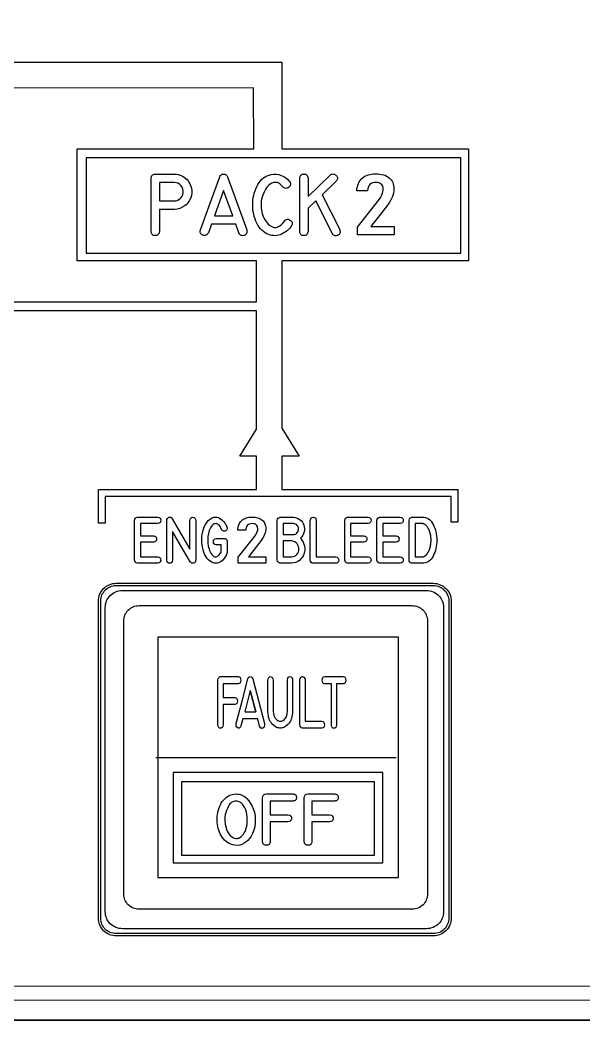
# Model space of a CAD drawing. Extents: x 27 to 704, y 10 to 614.
# Drawn here: x 445.4 to 482.9, y 143.5 to 210 of the extents above; entities that cross this region are included whole.
import ezdxf

# ---------------------------------------------------------------- set-up
doc = ezdxf.new("R2010")
doc.units = 0
for name, color, linetype in [('_BACKPANEL', 5, 'CONTINUOUS'), ('_ENGRAVING', 105, 'CONTINUOUS'), ('_LABELS', 30, 'CONTINUOUS'), ('_TOPLAYER', 1, 'CONTINUOUS')]:
    doc.layers.add(name, color=color, linetype=linetype)

msp = doc.modelspace()

# ---------------------------------------------------------------- linework, layer by layer
at = {"layer": '_BACKPANEL'}
for points in [[(526.326, 256.21), (526.326, 251.514), (526.326, 242.12), (526.326, 232.726), (526.326, 152.879), (526.326, 143.485), (203.984, 143.485), (203.984, 152.879), (203.984, 232.726), (203.984, 242.12), (203.984, 251.514), (203.984, 256.21)], [(451.804, 172.382), (472.899, 172.382), (473.005, 172.377), (473.107, 172.361), (473.206, 172.336), (473.3, 172.302), (473.39, 172.259), (473.475, 172.207), (473.554, 172.148), (473.626, 172.082), (473.693, 172.009), (473.752, 171.93), (473.803, 171.845), (473.846, 171.755), (473.881, 171.661), (473.906, 171.562), (473.921, 171.46), (473.927, 171.355), (473.927, 150.26), (473.921, 150.154), (473.906, 150.052), (473.881, 149.953), (473.846, 149.859), (473.803, 149.769), (473.752, 149.684), (473.693, 149.605), (473.626, 149.532), (473.554, 149.466), (473.475, 149.407), (473.39, 149.356), (473.3, 149.313), (473.206, 149.278), (473.107, 149.253), (473.005, 149.237), (472.899, 149.232), (451.804, 149.232), (451.699, 149.237), (451.596, 149.253), (451.498, 149.278), (451.403, 149.313), (451.313, 149.356), (451.229, 149.407), (451.15, 149.466), (451.077, 149.532), (451.011, 149.605), (450.952, 149.684), (450.9, 149.769), (450.857, 149.859), (450.823, 149.953), (450.797, 150.052), (450.782, 150.154), (450.777, 150.26), (450.777, 171.355), (450.782, 171.46), (450.797, 171.562), (450.823, 171.661), (450.857, 171.755), (450.9, 171.845), (450.952, 171.93), (451.011, 172.009), (451.077, 172.082), (451.15, 172.148), (451.229, 172.207), (451.313, 172.259), (451.403, 172.302), (451.498, 172.336), (451.596, 172.361), (451.699, 172.377)]]:
    msp.add_lwpolyline(points, close=True, dxfattribs=at)
at = {"layer": '_ENGRAVING'}
for points in [[(415.48, 207.205), (462.823, 207.205), (462.823, 201.424), (475.233, 201.424), (475.233, 193.987), (462.812, 193.982), (462.812, 182.846), (463.977, 180.986), (462.812, 180.986), (462.812, 178.766), (474.525, 178.765), (474.525, 176.59), (474.076, 176.59), (474.076, 178.317), (451.08, 178.317), (451.07, 178.317), (451.07, 176.528), (450.621, 176.528), (450.621, 178.765), (450.621, 178.766), (460.62, 178.766), (461.127, 178.766), (461.127, 180.986), (460.027, 180.986), (461.127, 182.794), (461.127, 190.658), (434.873, 190.658)], [(421.128, 191.258), (461.127, 191.258), (461.127, 193.982), (449.204, 193.987), (449.204, 201.424), (460.951, 201.424), (460.944, 205.486), (319.791, 205.42)], [(462.823, 201.455), (462.823, 201.458)], [(209.667, 144.813), (520.125, 144.828), (520.215, 144.837), (520.3, 144.863), (520.376, 144.905), (520.442, 144.96), (520.497, 145.027), (520.538, 145.104), (520.564, 145.188), (520.573, 145.279), (520.564, 145.369), (520.537, 145.454), (520.496, 145.53), (520.441, 145.596), (520.375, 145.651), (520.299, 145.693), (520.215, 145.719), (520.125, 145.728), (209.665, 145.713)]]:
    msp.add_lwpolyline(points, dxfattribs=at)
for points in [[(474.73, 200.838), (449.819, 200.838), (449.819, 194.487), (474.73, 194.487)], [(455.693, 199.759), (455.818, 199.745), (455.938, 199.721), (456.053, 199.687), (456.163, 199.643), (456.263, 199.591), (456.354, 199.531), (456.439, 199.463), (456.515, 199.387), (456.585, 199.303), (456.646, 199.212), (456.7, 199.112), (456.747, 199.005), (456.785, 198.895), (456.811, 198.785), (456.827, 198.675), (456.832, 198.567), (456.826, 198.459), (456.809, 198.351), (456.782, 198.245), (456.743, 198.139), (456.664, 197.981), (456.568, 197.841), (456.455, 197.719), (456.325, 197.616), (456.181, 197.532), (456.028, 197.469), (455.865, 197.426), (455.693, 197.405), (455.655, 197.403), (454.686, 197.403), (454.686, 195.944), (454.674, 195.878), (454.655, 195.821), (454.63, 195.773), (454.598, 195.733), (454.559, 195.702), (454.514, 195.68), (454.462, 195.667), (454.403, 195.662), (454.345, 195.667), (454.293, 195.68), (454.248, 195.702), (454.209, 195.733), (454.178, 195.773), (454.153, 195.821), (454.134, 195.878), (454.122, 195.944), (454.122, 199.479), (454.133, 199.538), (454.15, 199.59), (454.173, 199.635), (454.203, 199.673), (454.239, 199.705), (454.281, 199.73), (454.33, 199.748), (454.385, 199.759)], [(458.951, 199.759), (459.041, 199.749), (459.115, 199.714), (459.173, 199.657), (459.214, 199.575), (460.492, 196.038), (460.502, 195.971), (460.504, 195.91), (460.496, 195.855), (460.479, 195.806), (460.453, 195.764), (460.418, 195.728), (460.374, 195.698), (460.321, 195.674), (460.264, 195.659), (460.212, 195.654), (460.162, 195.66), (460.116, 195.675), (460.073, 195.702), (460.033, 195.738), (459.997, 195.785), (459.964, 195.842), (459.759, 196.415), (458.134, 196.415), (457.935, 195.856), (457.901, 195.799), (457.864, 195.752), (457.824, 195.715), (457.78, 195.689), (457.733, 195.674), (457.683, 195.669), (457.629, 195.675), (457.572, 195.691), (457.518, 195.716), (457.474, 195.746), (457.439, 195.782), (457.414, 195.824), (457.399, 195.872), (457.393, 195.925), (457.397, 195.984), (457.411, 196.048), (458.05, 197.812), (458.69, 199.575), (458.731, 199.655), (458.788, 199.712), (458.862, 199.747)], [(462.116, 199.733), (462.284, 199.759), (462.451, 199.756), (462.617, 199.726), (462.784, 199.668), (462.943, 199.59), (463.087, 199.497), (463.216, 199.389), (463.33, 199.267), (463.34, 199.253), (463.377, 199.192), (463.395, 199.127), (463.396, 199.06), (463.378, 198.99), (463.345, 198.925), (463.302, 198.874), (463.247, 198.836), (463.181, 198.811), (463.105, 198.802), (463.033, 198.814), (462.964, 198.848), (462.898, 198.903), (462.765, 199.039), (462.7, 199.092), (462.635, 199.134), (462.572, 199.167), (462.508, 199.189), (462.445, 199.201), (462.383, 199.203), (462.263, 199.186), (462.149, 199.146), (462.042, 199.084), (461.941, 198.999), (461.847, 198.896), (461.762, 198.78), (461.685, 198.65), (461.616, 198.507), (461.558, 198.359), (461.511, 198.217), (461.478, 198.078), (461.457, 197.945), (461.444, 197.799), (461.44, 197.652), (461.447, 197.505), (461.464, 197.358), (461.491, 197.212), (461.53, 197.071), (461.581, 196.935), (461.644, 196.803), (461.706, 196.694), (461.771, 196.596), (461.841, 196.509), (461.914, 196.432), (461.992, 196.366), (462.073, 196.31), (462.158, 196.266), (462.247, 196.232), (462.338, 196.212), (462.428, 196.21), (462.517, 196.227), (462.606, 196.261), (462.695, 196.314), (462.783, 196.385), (462.87, 196.474), (462.957, 196.581), (462.995, 196.633), (463.042, 196.679), (463.09, 196.713), (463.139, 196.736), (463.188, 196.747), (463.238, 196.747), (463.288, 196.735), (463.339, 196.711), (463.391, 196.676), (463.437, 196.634), (463.473, 196.59), (463.497, 196.546), (463.51, 196.5), (463.512, 196.453), (463.503, 196.404), (463.483, 196.354), (463.452, 196.303), (463.434, 196.277), (463.424, 196.263), (463.416, 196.251), (463.345, 196.161), (463.269, 196.079), (463.187, 196.003), (463.1, 195.934), (463.008, 195.871), (462.91, 195.815), (462.807, 195.766), (462.699, 195.723), (462.589, 195.69), (462.478, 195.668), (462.368, 195.658), (462.259, 195.659), (462.15, 195.672), (462.041, 195.697), (461.933, 195.733), (461.825, 195.78), (461.704, 195.848), (461.592, 195.927), (461.488, 196.017), (461.392, 196.117), (461.304, 196.229), (461.225, 196.351), (461.154, 196.485), (461.091, 196.629), (461.037, 196.779), (460.99, 196.931), (460.953, 197.084), (460.923, 197.239), (460.902, 197.395), (460.89, 197.552), (460.886, 197.711), (460.89, 197.872), (460.902, 198.032), (460.923, 198.188), (460.953, 198.341), (460.991, 198.491), (461.037, 198.637), (461.093, 198.781), (461.156, 198.921), (461.228, 199.057), (461.309, 199.186), (461.399, 199.302), (461.497, 199.406), (461.603, 199.496), (461.719, 199.575), (461.843, 199.64), (461.975, 199.693)], [(466.033, 199.683), (466.089, 199.719), (466.143, 199.744), (466.196, 199.759), (466.247, 199.762), (466.296, 199.754), (466.344, 199.735), (466.391, 199.705), (466.435, 199.664), (466.473, 199.618), (466.5, 199.571), (466.516, 199.523), (466.52, 199.475), (466.513, 199.426), (466.495, 199.376), (466.466, 199.326), (466.425, 199.275), (465.502, 198.385), (466.672, 196.068), (466.688, 196.001), (466.695, 195.938), (466.692, 195.882), (466.679, 195.83), (466.657, 195.785), (466.625, 195.744), (466.584, 195.71), (466.533, 195.68), (466.478, 195.659), (466.426, 195.649), (466.377, 195.65), (466.331, 195.661), (466.287, 195.683), (466.245, 195.716), (466.206, 195.76), (466.17, 195.814), (465.078, 197.977), (464.57, 197.485), (464.57, 195.938), (464.556, 195.872), (464.535, 195.815), (464.508, 195.767), (464.475, 195.728), (464.435, 195.697), (464.388, 195.676), (464.336, 195.663), (464.277, 195.659), (464.218, 195.664), (464.166, 195.678), (464.122, 195.7), (464.085, 195.731), (464.055, 195.77), (464.032, 195.817), (464.016, 195.874), (464.008, 195.938), (464.008, 199.475), (464.016, 199.541), (464.032, 199.597), (464.055, 199.645), (464.085, 199.685), (464.122, 199.716), (464.166, 199.739), (464.218, 199.753), (464.277, 199.758), (464.336, 199.755), (464.388, 199.743), (464.435, 199.721), (464.475, 199.69), (464.508, 199.65), (464.535, 199.601), (464.556, 199.543), (464.57, 199.475), (464.57, 198.269)], [(469.05, 199.775), (469.194, 199.771), (469.329, 199.759), (469.456, 199.738), (469.574, 199.71), (469.684, 199.673), (469.784, 199.627), (469.876, 199.574), (469.959, 199.512), (470.034, 199.444), (470.098, 199.368), (470.153, 199.284), (470.198, 199.194), (470.233, 199.096), (470.257, 198.991), (470.272, 198.879), (470.277, 198.759), (470.277, 198.751), (470.271, 198.634), (470.251, 198.512), (470.218, 198.386), (470.171, 198.255), (470.112, 198.122), (470.04, 197.988), (469.956, 197.853), (469.86, 197.718), (468.741, 196.275), (470.29, 196.275), (470.29, 195.707), (467.847, 195.707), (467.847, 196.228), (469.23, 197.967), (469.374, 198.179), (469.432, 198.282), (469.48, 198.383), (469.518, 198.481), (469.545, 198.575), (469.562, 198.664), (469.567, 198.748), (469.567, 198.759), (469.559, 198.861), (469.535, 198.949), (469.495, 199.025), (469.438, 199.089), (469.367, 199.138), (469.281, 199.174), (469.18, 199.195), (469.066, 199.202), (468.95, 199.193), (468.846, 199.167), (468.755, 199.123), (468.677, 199.061), (468.612, 198.984), (468.563, 198.891), (468.53, 198.781), (468.513, 198.657), (468.513, 198.637), (467.802, 198.637), (467.802, 198.657), (467.818, 198.788), (467.842, 198.911), (467.875, 199.026), (467.917, 199.134), (467.968, 199.233), (468.027, 199.325), (468.095, 199.409), (468.172, 199.485), (468.257, 199.553), (468.349, 199.612), (468.448, 199.662), (468.554, 199.703), (468.667, 199.735), (468.787, 199.757), (468.915, 199.771)], [(456.113, 198.986), (456.016, 199.078), (455.907, 199.143), (455.787, 199.182), (455.655, 199.195), (454.686, 199.195), (454.686, 197.969), (455.655, 197.969), (455.765, 197.978), (455.869, 198.007), (455.966, 198.054), (456.057, 198.121), (456.135, 198.202), (456.195, 198.292), (456.237, 198.392), (456.261, 198.501), (456.265, 198.635), (456.242, 198.76), (456.191, 198.877)], [(458.949, 198.657), (458.34, 196.977), (459.555, 196.977)], [(454.575, 176.933), (454.662, 176.914), (454.696, 176.896), (454.723, 176.872), (454.745, 176.843), (454.76, 176.809), (454.772, 176.723), (454.76, 176.637), (454.744, 176.603), (454.723, 176.574), (454.695, 176.551), (454.661, 176.534), (454.575, 176.516), (453.413, 176.516), (453.413, 175.697), (454.299, 175.697), (454.386, 175.672), (454.448, 175.628), (454.47, 175.599), (454.485, 175.565), (454.497, 175.484), (454.485, 175.402), (454.469, 175.369), (454.447, 175.34), (454.386, 175.296), (454.299, 175.272), (453.413, 175.272), (453.413, 174.288), (454.575, 174.288), (454.662, 174.263), (454.723, 174.22), (454.745, 174.191), (454.761, 174.158), (454.773, 174.077), (454.761, 173.997), (454.745, 173.964), (454.723, 173.935), (454.662, 173.892), (454.575, 173.868), (453.218, 173.868), (453.14, 173.89), (453.081, 173.933), (453.04, 173.996), (453.019, 174.08), (453.019, 176.724), (453.041, 176.811), (453.082, 176.875), (453.141, 176.916), (453.218, 176.933)], [(455.312, 176.923), (455.373, 176.936), (455.43, 176.924), (455.48, 176.889), (455.526, 176.83), (456.704, 174.811), (456.704, 176.718), (456.726, 176.811), (456.745, 176.848), (456.768, 176.878), (456.796, 176.901), (456.828, 176.917), (456.908, 176.93), (456.986, 176.915), (457.018, 176.899), (457.044, 176.875), (457.066, 176.846), (457.082, 176.81), (457.099, 176.718), (457.099, 174.074), (457.09, 174.003), (457.063, 173.946), (457.019, 173.903), (456.957, 173.875), (456.89, 173.864), (456.83, 173.875), (456.779, 173.909), (456.736, 173.964), (455.558, 175.98), (455.558, 174.074), (455.534, 173.983), (455.493, 173.917), (455.466, 173.894), (455.435, 173.878), (455.36, 173.865), (455.285, 173.878), (455.253, 173.894), (455.227, 173.917), (455.186, 173.983), (455.163, 174.074), (455.163, 176.718), (455.18, 176.789), (455.211, 176.847), (455.255, 176.891)], [(458.052, 176.809), (458.133, 176.861), (458.213, 176.9), (458.292, 176.926), (458.371, 176.939), (458.449, 176.94), (458.527, 176.927), (458.604, 176.902), (458.681, 176.864), (458.824, 176.765), (458.948, 176.649), (459.052, 176.514), (459.138, 176.361), (459.149, 176.338), (459.157, 176.317), (459.169, 176.294), (459.184, 176.226), (459.183, 176.165), (459.166, 176.11), (459.132, 176.062), (459.091, 176.026), (459.047, 176.004), (459.002, 175.994), (458.955, 175.999), (458.91, 176.014), (458.871, 176.039), (458.837, 176.074), (458.808, 176.119), (458.766, 176.22), (458.72, 176.305), (458.672, 176.376), (458.62, 176.431), (458.566, 176.47), (458.509, 176.495), (458.449, 176.504), (458.385, 176.498), (458.323, 176.479), (458.264, 176.449), (458.21, 176.408), (458.159, 176.357), (458.113, 176.295), (458.07, 176.223), (458.032, 176.139), (457.998, 176.046), (457.944, 175.85), (457.91, 175.648), (457.894, 175.438), (457.898, 175.222), (457.925, 175.008), (457.979, 174.809), (458.016, 174.715), (458.06, 174.624), (458.11, 174.537), (458.167, 174.453), (458.251, 174.358), (458.293, 174.325), (458.336, 174.302), (458.378, 174.288), (458.421, 174.285), (458.464, 174.291), (458.507, 174.306), (458.588, 174.356), (458.661, 174.424), (458.724, 174.51), (458.779, 174.613), (458.794, 174.646), (458.794, 175.103), (458.46, 175.103), (458.448, 175.104), (458.373, 175.126), (458.32, 175.167), (458.287, 175.23), (458.277, 175.312), (458.287, 175.395), (458.32, 175.457), (458.373, 175.499), (458.448, 175.52), (458.46, 175.523), (458.99, 175.523), (459.03, 175.519), (459.066, 175.508), (459.099, 175.488), (459.13, 175.461), (459.155, 175.429), (459.174, 175.393), (459.185, 175.354), (459.188, 175.312), (459.188, 174.553), (459.171, 174.514), (459.162, 174.49), (459.152, 174.468), (459.141, 174.446), (459.129, 174.423), (459.119, 174.401), (459.108, 174.378), (459.096, 174.356), (459.026, 174.24), (458.951, 174.14), (458.873, 174.056), (458.791, 173.988), (458.704, 173.936), (458.613, 173.899), (458.519, 173.878), (458.42, 173.873), (458.321, 173.883), (458.226, 173.908), (458.135, 173.947), (458.048, 174), (457.965, 174.069), (457.887, 174.151), (457.812, 174.249), (457.741, 174.36), (457.68, 174.48), (457.628, 174.615), (457.583, 174.764), (457.548, 174.927), (457.522, 175.098), (457.507, 175.271), (457.503, 175.446), (457.51, 175.623), (457.529, 175.798), (457.561, 175.97), (457.606, 176.137), (457.665, 176.299), (457.738, 176.452), (457.827, 176.587), (457.931, 176.706)], [(460.828, 176.937), (461.039, 176.925), (461.224, 176.888), (461.306, 176.86), (461.382, 176.826), (461.451, 176.785), (461.514, 176.739), (461.57, 176.687), (461.619, 176.63), (461.66, 176.567), (461.694, 176.499), (461.72, 176.425), (461.739, 176.346), (461.75, 176.261), (461.754, 176.171), (461.754, 176.165), (461.749, 176.076), (461.734, 175.985), (461.709, 175.89), (461.674, 175.791), (461.629, 175.691), (461.575, 175.59), (461.512, 175.488), (461.439, 175.386), (460.595, 174.298), (461.763, 174.298), (461.763, 173.87), (459.922, 173.87), (459.922, 174.263), (460.964, 175.574), (461.073, 175.734), (461.153, 175.887), (461.202, 176.032), (461.214, 176.099), (461.218, 176.163), (461.218, 176.171), (461.212, 176.247), (461.194, 176.314), (461.164, 176.372), (461.121, 176.419), (461.067, 176.457), (461.003, 176.484), (460.927, 176.5), (460.84, 176.505), (460.753, 176.498), (460.675, 176.478), (460.606, 176.445), (460.547, 176.398), (460.498, 176.34), (460.462, 176.27), (460.437, 176.188), (460.423, 176.094), (460.423, 176.079), (459.888, 176.079), (459.888, 176.094), (459.918, 176.285), (459.943, 176.372), (459.974, 176.453), (460.013, 176.528), (460.057, 176.597), (460.109, 176.661), (460.167, 176.718), (460.23, 176.769), (460.3, 176.814), (460.374, 176.851), (460.454, 176.882), (460.54, 176.906), (460.63, 176.923)], [(463.587, 176.933), (463.715, 176.914), (463.832, 176.878), (463.939, 176.827), (464.035, 176.761), (464.118, 176.683), (464.188, 176.598), (464.244, 176.505), (464.286, 176.404), (464.314, 176.298), (464.326, 176.189), (464.323, 176.076), (464.305, 175.96), (464.271, 175.844), (464.218, 175.733), (464.147, 175.627), (464.058, 175.526), (464.156, 175.403), (464.233, 175.274), (464.29, 175.141), (464.327, 175.002), (464.345, 174.864), (464.345, 174.73), (464.328, 174.601), (464.294, 174.476), (464.243, 174.359), (464.176, 174.25), (464.093, 174.151), (463.995, 174.061), (463.882, 173.985), (463.756, 173.927), (463.617, 173.888), (463.466, 173.868), (462.716, 173.868), (462.639, 173.89), (462.58, 173.933), (462.539, 173.994), (462.517, 174.076), (462.517, 176.721), (462.538, 176.804), (462.579, 176.867), (462.638, 176.91), (462.716, 176.933)], [(463.843, 176.389), (463.795, 176.437), (463.736, 176.473), (463.666, 176.497), (463.587, 176.508), (462.914, 176.508), (462.914, 175.77), (463.591, 175.77), (463.672, 175.786), (463.742, 175.813), (463.802, 175.853), (463.85, 175.904), (463.887, 175.962), (463.913, 176.023), (463.928, 176.085), (463.932, 176.15), (463.926, 176.214), (463.909, 176.275), (463.881, 176.334)], [(464.919, 176.933), (464.996, 176.918), (465.028, 176.901), (465.054, 176.878), (465.075, 176.848), (465.092, 176.812), (465.109, 176.721), (465.109, 174.284), (466.403, 174.285), (466.49, 174.263), (466.525, 174.244), (466.552, 174.22), (466.574, 174.19), (466.589, 174.156), (466.6, 174.071), (466.587, 173.986), (466.572, 173.952), (466.55, 173.924), (466.522, 173.901), (466.488, 173.884), (466.402, 173.866), (464.913, 173.866), (464.836, 173.884), (464.777, 173.924), (464.736, 173.988), (464.714, 174.074), (464.714, 176.721), (464.738, 176.815), (464.757, 176.852), (464.78, 176.881), (464.808, 176.904), (464.84, 176.921)], [(468.556, 176.933), (468.642, 176.914), (468.676, 176.896), (468.704, 176.872), (468.725, 176.843), (468.741, 176.809), (468.753, 176.723), (468.74, 176.637), (468.725, 176.603), (468.703, 176.574), (468.675, 176.551), (468.642, 176.534), (468.556, 176.516), (467.393, 176.516), (467.393, 175.697), (468.28, 175.697), (468.367, 175.672), (468.429, 175.628), (468.45, 175.599), (468.466, 175.565), (468.478, 175.484), (468.465, 175.402), (468.45, 175.369), (468.428, 175.34), (468.366, 175.296), (468.28, 175.272), (467.393, 175.272), (467.393, 174.288), (468.556, 174.288), (468.642, 174.263), (468.704, 174.22), (468.726, 174.191), (468.741, 174.158), (468.753, 174.077), (468.741, 173.997), (468.726, 173.964), (468.704, 173.935), (468.642, 173.892), (468.556, 173.868), (467.198, 173.868), (467.12, 173.89), (467.061, 173.933), (467.021, 173.996), (466.999, 174.08), (466.999, 176.724), (467.022, 176.811), (467.062, 176.875), (467.121, 176.916), (467.198, 176.933)], [(470.7, 176.933), (470.786, 176.914), (470.82, 176.896), (470.848, 176.872), (470.869, 176.843), (470.885, 176.809), (470.897, 176.723), (470.884, 176.637), (470.869, 176.603), (470.847, 176.574), (470.819, 176.551), (470.786, 176.534), (470.7, 176.516), (469.537, 176.516), (469.537, 175.697), (470.423, 175.697), (470.51, 175.672), (470.573, 175.628), (470.594, 175.599), (470.61, 175.565), (470.622, 175.484), (470.609, 175.402), (470.594, 175.369), (470.572, 175.34), (470.51, 175.296), (470.423, 175.272), (469.537, 175.272), (469.537, 174.288), (470.7, 174.288), (470.786, 174.263), (470.848, 174.22), (470.869, 174.191), (470.885, 174.158), (470.897, 174.077), (470.885, 173.997), (470.869, 173.964), (470.848, 173.935), (470.786, 173.892), (470.7, 173.868), (469.342, 173.868), (469.264, 173.89), (469.205, 173.933), (469.165, 173.996), (469.143, 174.08), (469.143, 176.724), (469.166, 176.811), (469.206, 176.875), (469.265, 176.916), (469.342, 176.933)], [(472.144, 176.933), (472.263, 176.926), (472.374, 176.903), (472.478, 176.866), (472.574, 176.814), (472.663, 176.746), (472.743, 176.664), (472.816, 176.567), (472.881, 176.454), (472.939, 176.333), (472.989, 176.209), (473.031, 176.082), (473.065, 175.951), (473.092, 175.818), (473.111, 175.682), (473.123, 175.543), (473.127, 175.401), (473.123, 175.258), (473.111, 175.119), (473.092, 174.983), (473.065, 174.85), (473.031, 174.719), (472.988, 174.592), (472.938, 174.468), (472.881, 174.347), (472.815, 174.235), (472.742, 174.137), (472.662, 174.055), (472.573, 173.988), (472.477, 173.935), (472.374, 173.898), (472.263, 173.875), (472.144, 173.868), (471.483, 173.868), (471.433, 173.877), (471.369, 173.904), (471.324, 173.946), (471.297, 174.005), (471.288, 174.08), (471.287, 174.08), (471.288, 176.724), (471.287, 176.736), (471.304, 176.812), (471.348, 176.876), (471.378, 176.901), (471.411, 176.919), (471.446, 176.93), (471.485, 176.933)], [(472.156, 176.511), (471.681, 176.511), (471.681, 174.29), (472.156, 174.29), (472.161, 174.291), (472.168, 174.291), (472.174, 174.292), (472.182, 174.293), (472.187, 174.294), (472.194, 174.294), (472.2, 174.295), (472.207, 174.296), (472.218, 174.299), (472.224, 174.301), (472.231, 174.305), (472.237, 174.306), (472.245, 174.308), (472.25, 174.309), (472.257, 174.312), (472.27, 174.318), (472.284, 174.324), (472.29, 174.327), (472.297, 174.33), (472.308, 174.338), (472.322, 174.345), (472.327, 174.349), (472.334, 174.354), (472.347, 174.363), (472.353, 174.367), (472.361, 174.372), (472.367, 174.377), (472.374, 174.383), (472.379, 174.386), (472.386, 174.392), (472.4, 174.404), (472.412, 174.416), (472.417, 174.422), (472.424, 174.429), (472.43, 174.435), (472.437, 174.443), (472.449, 174.455), (472.455, 174.461), (472.462, 174.468), (472.468, 174.475), (472.475, 174.483), (472.486, 174.498), (472.499, 174.514), (472.51, 174.531), (472.515, 174.539), (472.522, 174.547), (472.527, 174.556), (472.534, 174.565), (472.538, 174.575), (472.545, 174.585), (472.556, 174.603), (472.561, 174.612), (472.567, 174.622), (472.572, 174.632), (472.578, 174.642), (472.587, 174.661), (472.592, 174.672), (472.598, 174.684), (472.603, 174.693), (472.609, 174.705), (472.613, 174.715), (472.618, 174.727), (472.628, 174.749), (472.637, 174.773), (472.641, 174.785), (472.646, 174.797), (472.649, 174.809), (472.654, 174.823), (472.661, 174.847), (472.665, 174.859), (472.67, 174.872), (472.677, 174.898), (472.685, 174.923), (472.687, 174.936), (472.691, 174.95), (472.693, 174.963), (472.698, 174.977), (472.7, 174.988), (472.703, 175.002), (472.707, 175.031), (472.71, 175.044), (472.713, 175.058), (472.714, 175.07), (472.717, 175.085), (472.721, 175.113), (472.724, 175.127), (472.727, 175.142), (472.73, 175.17), (472.731, 175.183), (472.733, 175.198), (472.735, 175.227), (472.737, 175.255), (472.738, 175.285), (472.74, 175.314), (472.74, 175.328), (472.742, 175.344), (472.743, 175.356), (472.744, 175.372), (472.744, 175.386), (472.744, 175.401), (472.744, 175.415), (472.744, 175.429), (472.743, 175.443), (472.742, 175.459), (472.742, 175.472), (472.742, 175.487), (472.74, 175.517), (472.738, 175.544), (472.735, 175.576), (472.734, 175.603), (472.731, 175.631), (472.729, 175.645), (472.728, 175.659), (472.723, 175.688), (472.72, 175.701), (472.719, 175.715), (472.714, 175.743), (472.71, 175.772), (472.703, 175.799), (472.699, 175.824), (472.695, 175.837), (472.692, 175.851), (472.688, 175.864), (472.685, 175.878), (472.678, 175.903), (472.671, 175.929), (472.666, 175.94), (472.663, 175.953), (472.654, 175.978), (472.646, 176.002), (472.641, 176.013), (472.637, 176.026), (472.632, 176.037), (472.628, 176.049), (472.618, 176.071), (472.609, 176.092), (472.599, 176.115), (472.594, 176.124), (472.59, 176.134), (472.578, 176.155), (472.567, 176.174), (472.561, 176.184), (472.556, 176.194), (472.545, 176.212), (472.539, 176.221), (472.535, 176.23), (472.511, 176.264), (472.489, 176.297), (472.463, 176.327), (472.438, 176.355), (472.414, 176.381), (472.388, 176.403), (472.361, 176.426), (472.334, 176.445), (472.309, 176.462), (472.284, 176.475), (472.257, 176.486), (472.231, 176.496), (472.218, 176.5), (472.207, 176.505), (472.182, 176.51)], [(463.842, 175.151), (463.775, 175.225), (463.692, 175.283), (463.593, 175.324), (463.479, 175.35), (462.914, 175.35), (462.914, 174.291), (463.462, 174.291), (463.574, 174.306), (463.672, 174.338), (463.755, 174.388), (463.825, 174.456), (463.88, 174.535), (463.92, 174.619), (463.945, 174.706), (463.955, 174.798), (463.949, 174.891), (463.929, 174.98), (463.893, 175.067)], [(451.814, 172.535), (472.889, 172.535), (473.011, 172.529), (473.13, 172.511), (473.244, 172.482), (473.354, 172.442), (473.458, 172.392), (473.556, 172.333), (473.648, 172.264), (473.732, 172.188), (473.809, 172.103), (473.877, 172.011), (473.937, 171.913), (473.987, 171.809), (474.027, 171.7), (474.056, 171.585), (474.074, 171.467), (474.08, 171.345), (474.08, 150.269), (474.074, 150.147), (474.056, 150.029), (474.027, 149.915), (473.987, 149.805), (473.937, 149.701), (473.877, 149.603), (473.809, 149.511), (473.732, 149.427), (473.648, 149.35), (473.556, 149.282), (473.458, 149.222), (473.354, 149.172), (473.244, 149.132), (473.13, 149.103), (473.011, 149.085), (472.889, 149.079), (451.814, 149.079), (451.692, 149.085), (451.573, 149.103), (451.459, 149.132), (451.35, 149.172), (451.246, 149.222), (451.147, 149.282), (451.056, 149.35), (450.971, 149.427), (450.895, 149.511), (450.826, 149.603), (450.767, 149.701), (450.717, 149.805), (450.677, 149.915), (450.648, 150.029), (450.63, 150.147), (450.623, 150.269), (450.623, 171.345), (450.63, 171.467), (450.648, 171.585), (450.677, 171.7), (450.717, 171.809), (450.767, 171.913), (450.826, 172.011), (450.895, 172.103), (450.971, 172.188), (451.056, 172.264), (451.147, 172.333), (451.246, 172.392), (451.35, 172.442), (451.459, 172.482), (451.573, 172.511), (451.692, 172.529)], [(452.222, 172.057), (472.438, 172.057), (472.555, 172.051), (472.669, 172.034), (472.778, 172.006), (472.883, 171.968), (472.983, 171.92), (473.077, 171.863), (473.165, 171.797), (473.246, 171.723), (473.32, 171.642), (473.385, 171.555), (473.443, 171.46), (473.491, 171.361), (473.529, 171.255), (473.557, 171.146), (473.574, 171.032), (473.58, 170.915), (473.58, 150.699), (473.574, 150.582), (473.557, 150.468), (473.529, 150.359), (473.491, 150.254), (473.443, 150.154), (473.385, 150.06), (473.32, 149.972), (473.246, 149.891), (473.165, 149.817), (473.077, 149.752), (472.983, 149.695), (472.883, 149.647), (472.778, 149.608), (472.669, 149.58), (472.555, 149.563), (472.438, 149.557), (452.222, 149.557), (452.105, 149.563), (451.991, 149.58), (451.882, 149.608), (451.777, 149.647), (451.677, 149.695), (451.583, 149.752), (451.495, 149.817), (451.414, 149.891), (451.34, 149.972), (451.275, 150.06), (451.217, 150.154), (451.169, 150.254), (451.131, 150.359), (451.103, 150.468), (451.086, 150.582), (451.08, 150.699), (451.08, 170.915), (451.086, 171.032), (451.103, 171.146), (451.131, 171.255), (451.169, 171.361), (451.217, 171.46), (451.275, 171.555), (451.34, 171.642), (451.414, 171.723), (451.495, 171.797), (451.583, 171.863), (451.677, 171.92), (451.777, 171.968), (451.882, 172.006), (451.991, 172.034), (452.105, 172.051)]]:
    msp.add_lwpolyline(points, close=True, dxfattribs=at)
at = {"layer": '_LABELS'}
for points in [[(470.573, 152.954), (470.573, 168.956), (454.573, 168.956), (454.573, 152.954)], [(458.573, 163.129), (458.573, 166.089), (458.592, 166.187), (458.627, 166.26), (458.678, 166.306), (458.745, 166.327), (459.918, 166.327), (459.958, 166.32), (459.992, 166.306), (460.021, 166.285), (460.045, 166.259), (460.076, 166.187), (460.087, 166.09), (460.076, 165.993), (460.044, 165.922), (460.02, 165.896), (459.991, 165.876), (459.956, 165.863), (459.916, 165.856), (458.913, 165.856), (458.913, 164.938), (459.695, 164.938), (459.769, 164.918), (459.798, 164.898), (459.821, 164.873), (459.854, 164.804), (459.865, 164.712), (459.855, 164.618), (459.824, 164.545), (459.8, 164.518), (459.771, 164.495), (459.695, 164.467), (458.913, 164.467), (458.913, 163.129), (458.899, 163.028), (458.866, 162.955), (458.844, 162.929), (458.816, 162.91), (458.785, 162.899), (458.749, 162.894), (458.713, 162.897), (458.681, 162.908), (458.653, 162.926), (458.629, 162.951), (458.593, 163.025)], [(459.786, 163.215), (460.175, 164.694), (460.564, 166.173), (460.589, 166.24), (460.624, 166.288), (460.669, 166.317), (460.723, 166.327), (460.778, 166.318), (460.823, 166.29), (460.858, 166.241), (460.883, 166.173), (461.66, 163.206), (461.668, 163.099), (461.653, 163.012), (461.615, 162.946), (461.589, 162.921), (461.556, 162.901), (461.522, 162.888), (461.49, 162.884), (461.46, 162.889), (461.432, 162.902), (461.381, 162.954), (461.339, 163.042), (461.214, 163.522), (460.226, 163.522), (460.105, 163.054), (460.062, 162.966), (460.038, 162.935), (460.011, 162.913), (459.982, 162.9), (459.952, 162.896), (459.919, 162.901), (459.884, 162.915), (459.825, 162.961), (459.788, 163.027), (459.775, 163.111)], [(463.534, 164.024), (463.534, 163.99), (463.529, 163.889), (463.513, 163.765), (463.491, 163.649), (463.462, 163.542), (463.427, 163.443), (463.386, 163.353), (463.338, 163.271), (463.285, 163.197), (463.224, 163.132), (463.096, 163.026), (463.03, 162.985), (462.963, 162.953), (462.894, 162.928), (462.825, 162.912), (462.755, 162.904), (462.684, 162.903), (462.613, 162.911), (462.543, 162.928), (462.475, 162.952), (462.409, 162.984), (462.28, 163.072), (462.158, 163.193), (462.102, 163.265), (462.053, 163.345), (462.01, 163.433), (461.974, 163.529), (461.945, 163.632), (461.923, 163.744), (461.908, 163.863), (461.899, 163.99), (461.899, 164.024), (461.899, 166.093), (461.913, 166.183), (461.947, 166.258), (461.99, 166.306), (462.043, 166.328), (462.106, 166.322), (462.165, 166.294), (462.207, 166.247), (462.233, 166.179), (462.241, 166.093), (462.241, 164.024), (462.263, 163.843), (462.284, 163.761), (462.312, 163.686), (462.346, 163.617), (462.386, 163.554), (462.433, 163.497), (462.487, 163.446), (462.544, 163.405), (462.602, 163.376), (462.661, 163.359), (462.72, 163.355), (462.78, 163.363), (462.841, 163.384), (462.903, 163.417), (462.965, 163.463), (463.018, 163.513), (463.063, 163.569), (463.1, 163.632), (463.13, 163.701), (463.172, 163.855), (463.193, 164.024), (463.193, 166.093), (463.195, 166.138), (463.217, 166.227), (463.255, 166.288), (463.28, 166.307), (463.309, 166.32), (463.378, 166.324), (463.446, 166.302), (463.473, 166.282), (463.495, 166.256), (463.524, 166.186), (463.534, 166.093)], [(464.195, 162.889), (464.128, 162.909), (464.077, 162.954), (464.042, 163.025), (464.022, 163.122), (464.022, 166.089), (464.043, 166.195), (464.079, 166.269), (464.104, 166.295), (464.132, 166.313), (464.164, 166.324), (464.199, 166.327), (464.235, 166.322), (464.267, 166.31), (464.294, 166.291), (464.316, 166.265), (464.349, 166.192), (464.364, 166.089), (464.364, 163.357), (465.483, 163.359), (465.559, 163.334), (465.588, 163.313), (465.612, 163.285), (465.644, 163.214), (465.654, 163.118), (465.642, 163.024), (465.61, 162.954), (465.586, 162.928), (465.556, 162.909), (465.482, 162.889)], [(466.119, 163.126), (466.119, 165.854), (465.674, 165.854), (465.6, 165.876), (465.571, 165.896), (465.547, 165.922), (465.515, 165.994), (465.505, 166.09), (465.516, 166.186), (465.548, 166.258), (465.572, 166.285), (465.601, 166.305), (465.674, 166.327), (466.905, 166.327), (466.978, 166.306), (467.007, 166.285), (467.03, 166.259), (467.062, 166.187), (467.073, 166.09), (467.062, 165.993), (467.031, 165.922), (467.007, 165.895), (466.979, 165.875), (466.944, 165.862), (466.905, 165.854), (466.461, 165.854), (466.461, 163.126), (466.439, 163.022), (466.402, 162.948), (466.378, 162.922), (466.35, 162.904), (466.318, 162.894), (466.282, 162.891), (466.247, 162.895), (466.215, 162.907), (466.189, 162.925), (466.166, 162.951), (466.134, 163.024)], [(461.091, 163.993), (460.722, 165.403), (460.351, 163.993)], [(460.722, 165.403), (461.091, 163.993)], [(455.6, 159.938), (455.6, 159.796), (455.6, 153.938), (469.546, 153.938), (469.546, 159.938)], [(456.17, 159.34), (468.956, 159.34), (468.956, 154.438), (456.17, 154.438)], [(460.923, 157.539), (460.994, 157.306), (461.038, 157.068), (461.057, 156.826), (461.049, 156.58), (461.015, 156.336), (460.955, 156.104), (460.867, 155.883), (460.753, 155.672), (460.665, 155.549), (460.562, 155.436), (460.444, 155.332), (460.312, 155.238), (460.169, 155.164), (460.019, 155.118), (459.861, 155.101), (459.696, 155.113), (459.563, 155.141), (459.437, 155.179), (459.32, 155.229), (459.211, 155.289), (459.11, 155.361), (459.017, 155.443), (458.932, 155.536), (458.855, 155.64), (458.786, 155.752), (458.724, 155.866), (458.671, 155.983), (458.625, 156.104), (458.587, 156.228), (458.557, 156.354), (458.535, 156.484), (458.52, 156.617), (458.513, 156.751), (458.514, 156.884), (458.522, 157.017), (458.538, 157.148), (458.562, 157.279), (458.593, 157.409), (458.678, 157.666), (458.732, 157.789), (458.793, 157.903), (458.862, 158.009), (458.938, 158.106), (459.021, 158.195), (459.112, 158.275), (459.211, 158.346), (459.317, 158.408), (459.425, 158.458), (459.536, 158.493), (459.649, 158.514), (459.765, 158.521), (459.874, 158.517), (459.978, 158.502), (460.076, 158.478), (460.17, 158.444), (460.258, 158.401), (460.342, 158.347), (460.42, 158.284), (460.494, 158.212), (460.626, 158.054), (460.742, 157.889), (460.841, 157.717)], [(461.536, 155.342), (461.536, 158.285), (461.547, 158.336), (461.564, 158.382), (461.587, 158.421), (461.617, 158.454), (461.652, 158.48), (461.693, 158.5), (461.793, 158.521), (463.548, 158.521), (463.607, 158.514), (463.658, 158.5), (463.702, 158.48), (463.737, 158.453), (463.765, 158.421), (463.784, 158.382), (463.796, 158.337), (463.8, 158.285), (463.796, 158.234), (463.784, 158.189), (463.764, 158.151), (463.736, 158.118), (463.7, 158.092), (463.656, 158.073), (463.605, 158.06), (463.545, 158.053), (462.045, 158.053), (462.045, 157.14), (463.215, 157.14), (463.324, 157.12), (463.368, 157.101), (463.403, 157.075), (463.431, 157.044), (463.451, 157.007), (463.464, 156.964), (463.468, 156.915), (463.465, 156.866), (463.454, 156.822), (463.434, 156.783), (463.407, 156.75), (463.371, 156.722), (463.327, 156.7), (463.215, 156.671), (462.045, 156.671), (462.045, 155.342), (462.038, 155.288), (462.023, 155.241), (462.002, 155.201), (461.975, 155.168), (461.941, 155.143), (461.9, 155.124), (461.853, 155.113), (461.8, 155.108), (461.746, 155.111), (461.698, 155.122), (461.656, 155.14), (461.62, 155.165), (461.59, 155.198), (461.566, 155.238), (461.548, 155.286)], [(464.308, 155.342), (464.308, 158.285), (464.319, 158.336), (464.336, 158.382), (464.359, 158.421), (464.389, 158.454), (464.424, 158.48), (464.465, 158.5), (464.565, 158.521), (466.32, 158.521), (466.379, 158.514), (466.43, 158.5), (466.474, 158.48), (466.509, 158.453), (466.537, 158.421), (466.556, 158.382), (466.568, 158.337), (466.572, 158.285), (466.568, 158.234), (466.556, 158.189), (466.536, 158.151), (466.508, 158.118), (466.472, 158.092), (466.428, 158.073), (466.376, 158.06), (466.317, 158.053), (464.817, 158.053), (464.817, 157.14), (465.987, 157.14), (466.096, 157.12), (466.14, 157.101), (466.175, 157.075), (466.203, 157.044), (466.223, 157.007), (466.236, 156.964), (466.24, 156.915), (466.237, 156.866), (466.226, 156.822), (466.206, 156.783), (466.179, 156.75), (466.143, 156.722), (466.099, 156.7), (465.987, 156.671), (464.817, 156.671), (464.817, 155.342), (464.809, 155.288), (464.795, 155.241), (464.774, 155.201), (464.747, 155.168), (464.713, 155.143), (464.672, 155.124), (464.625, 155.113), (464.572, 155.108), (464.518, 155.111), (464.47, 155.122), (464.428, 155.14), (464.392, 155.165), (464.362, 155.198), (464.338, 155.238), (464.32, 155.286)], [(459.779, 158.048), (459.698, 158.042), (459.623, 158.027), (459.552, 158.001), (459.486, 157.965), (459.426, 157.919), (459.37, 157.862), (459.32, 157.795), (459.274, 157.717), (459.197, 157.558), (459.135, 157.411), (459.088, 157.276), (459.058, 157.153), (459.034, 156.965), (459.032, 156.741), (459.056, 156.501), (459.108, 156.263), (459.146, 156.148), (459.192, 156.039), (459.247, 155.936), (459.31, 155.838), (459.382, 155.751), (459.465, 155.681), (459.558, 155.626), (459.661, 155.587), (459.784, 155.565), (459.842, 155.566), (459.898, 155.573), (459.951, 155.589), (460.003, 155.612), (460.099, 155.68), (460.186, 155.764), (460.261, 155.851), (460.325, 155.94), (460.377, 156.032), (460.422, 156.136), (460.458, 156.254), (460.487, 156.388), (460.509, 156.536), (460.521, 156.692), (460.523, 156.848), (460.513, 157.004), (460.493, 157.159), (460.461, 157.311), (460.416, 157.455), (460.36, 157.591), (460.29, 157.72), (460.207, 157.833), (460.108, 157.924), (459.993, 157.992), (459.863, 158.038)]]:
    msp.add_lwpolyline(points, close=True, dxfattribs=at)
msp.add_lwpolyline([(454.433, 160.955), (470.433, 160.955)], dxfattribs=at)
at = {"layer": '_TOPLAYER'}
msp.add_lwpolyline([(453.334, 171.051), (471.484, 171.051), (471.589, 171.045), (471.691, 171.03), (471.789, 171.005), (471.884, 170.97), (471.973, 170.927), (472.058, 170.876), (472.137, 170.817), (472.209, 170.751), (472.275, 170.678), (472.334, 170.599), (472.386, 170.515), (472.429, 170.425), (472.463, 170.331), (472.488, 170.233), (472.504, 170.131), (472.509, 170.025), (472.509, 151.876), (472.504, 151.771), (472.488, 151.669), (472.463, 151.57), (472.429, 151.476), (472.386, 151.386), (472.334, 151.302), (472.275, 151.223), (472.209, 151.15), (472.137, 151.084), (472.058, 151.025), (471.973, 150.974), (471.884, 150.931), (471.789, 150.897), (471.691, 150.871), (471.589, 150.856), (471.484, 150.851), (453.334, 150.851), (453.229, 150.856), (453.127, 150.871), (453.029, 150.897), (452.934, 150.931), (452.845, 150.974), (452.76, 151.025), (452.681, 151.084), (452.609, 151.15), (452.543, 151.223), (452.484, 151.302), (452.432, 151.386), (452.389, 151.476), (452.355, 151.57), (452.33, 151.669), (452.314, 151.771), (452.309, 151.876), (452.309, 170.025), (452.314, 170.131), (452.33, 170.233), (452.355, 170.331), (452.389, 170.425), (452.432, 170.515), (452.484, 170.599), (452.543, 170.678), (452.609, 170.751), (452.681, 170.817), (452.76, 170.876), (452.845, 170.927), (452.934, 170.97), (453.029, 171.005), (453.127, 171.03), (453.229, 171.045)], close=True, dxfattribs=at)
msp.add_lwpolyline([(438.214, 143.485), (523.936, 143.485)], dxfattribs=at)

doc.saveas('drawing.dxf')
